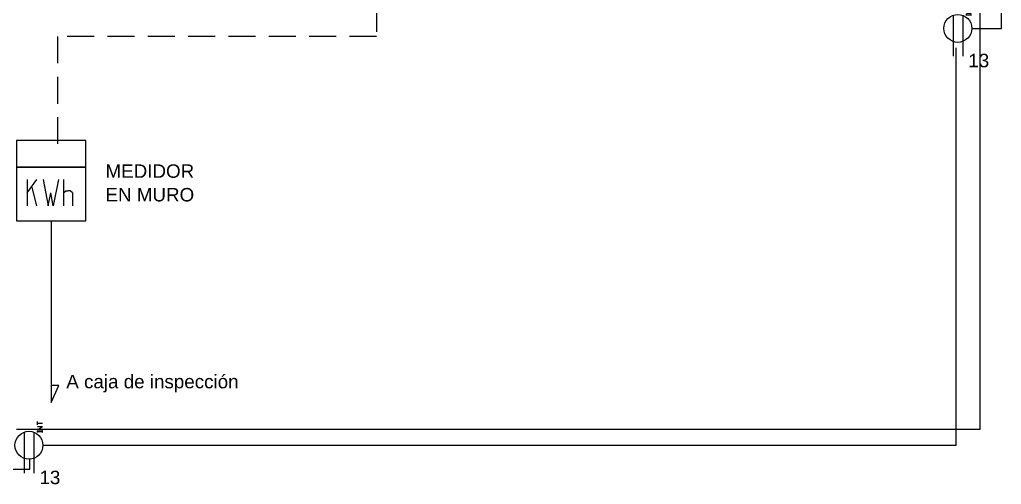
# Model space of a CAD drawing. Header units: inches. Extents: x 131 to 82119, y 71 to 16923.
# Drawn here: x 300.52 to 307.82, y 157.95 to 161.4 of the extents above; entities that cross this region are included whole.
import ezdxf
from ezdxf.enums import TextEntityAlignment as Align

# ---------------------------------------------------------------- set-up
doc = ezdxf.new("R2010")
doc.units = ezdxf.units.IN
doc.header["$MEASUREMENT"] = 0
doc.linetypes.add('PISO', pattern=[0.3, 0.2, -0.1])
for name, color, linetype in [('Arquitectonico', 253, 'Continuous'), ('BLOQUES TOMAS Y LUCES', 140, 'Continuous'), ('LUCES Y TOMAS', 5, 'Continuous')]:
    doc.layers.add(name, color=color, linetype=linetype)
doc.layers.add('DUCTO-PARED O TECHO', color=7, linetype='Continuous', lineweight=25)
doc.layers.add('DUCTO-PISO', color=7, linetype='PISO', lineweight=25)
doc.styles.get("Standard").update_dxf_attribs({"font": 'arial.ttf'})

# ---------------------------------------------------------------- blocks, each defined once
blk = doc.blocks.new('Medidor de energía activa')
at = {"color": 0}
for p, q in [((-0.2574, 0.3973), (0.2574, 0.3973)), ((-0.1792, 0.3067), (-0.1792, 0.1104)), ((-0.1792, 0.2085), (-0.1071, 0.3067)), ((-0.0601, 0.3067), (-0.0225, 0.1104)), ((0.053, 0.3067), (0.0155, 0.1104)), ((0.0901, 0.3067), (0.0901, 0.1104)), ((-0.1071, 0.1104), (-0.1432, 0.2576)), ((0.0901, 0.2085), (0.1084, 0.2235)), ((0.1084, 0.2235), (0.1243, 0.2235)), ((0.1402, 0.2235), (0.1243, 0.2235)), ((0.1584, 0.2085), (0.1402, 0.2235)), ((-0.0225, 0.1104), (-0.0035, 0.2085)), ((0.0155, 0.1104), (-0.0035, 0.2085)), ((0.1584, 0.2085), (0.1584, 0.1104))]:
    blk.add_line(p, q, dxfattribs=at)
blk.add_lwpolyline([(0.2574, 0.1986), (0.2574, 0.5959), (-0.2574, 0.5959), (-0.2574, 0.1986)], dxfattribs=at)
blk.add_lwpolyline([(-0.2574, 0.3973), (-0.2574, 0), (0.2574, 0), (0.2574, 0.3973)], close=True, dxfattribs=at)
blk = doc.blocks.new('TOMA MONOF INTEMPERIE')
at = {"layer": 'BLOQUES TOMAS Y LUCES'}
for p, q in [((-0.0076, 0.044), (-0.3947, 0.044)), ((-0.0084, -0.0462), (-0.3947, -0.0462)), ((-0.0108, -0.0813), (0.0049, -0.0813)), ((-0.003, -0.0813), (-0.003, -0.1274)), ((0.0127, -0.0813), (0.0127, -0.1274)), ((0.0127, -0.0813), (0.0441, -0.1274)), ((0.0441, -0.0813), (0.0441, -0.1274)), ((0.0598, -0.0813), (0.0912, -0.0813)), ((0.0755, -0.0813), (0.0755, -0.1274)), ((-0.0108, -0.1274), (0.0049, -0.1274))]:
    blk.add_line(p, q, dxfattribs=at)
blk.add_circle((-0.1319, 0), 0.1319, dxfattribs=at)

msp = doc.modelspace()

# ---------------------------------------------------------------- linework, layer by layer
at = {"layer": 'Arquitectonico'}
for p, q in [((307.6579, 158.3585), (307.6579, 161.4559)), ((300.4937, 158.3585), (307.6579, 158.3585))]:
    msp.add_line(p, q, dxfattribs=at)
at = {"layer": 'DUCTO-PARED O TECHO'}
for points in [[(307.5957, 161.3362), (307.8157, 161.3362), (307.8157, 163.9874), (307.4303, 163.9874)], [(300.6894, 158.2388), (307.4807, 158.2388), (307.4807, 161.1928)], [(300.7511, 159.9068), (300.7511, 158.5567), (300.8072, 158.6819), (300.7511, 158.6819)]]:
    msp.add_lwpolyline(points, dxfattribs=at)
msp.add_lwpolyline([(293.0259, 158.6471), (295.3067, 158.6471), (295.3067, 158.1713), (297.3067, 158.1713, 1), (297.3994, 158.1713), (299.8274, 158.1713), (299.8274, 158.061), (300.5915, 158.061), (300.5915, 158.1351)], format="xyb", dxfattribs=at)
at = {"layer": 'DUCTO-PISO'}
msp.add_lwpolyline([(303.1696, 166.3095), (303.1696, 161.2766), (300.7984, 161.2766), (300.7984, 160.4796)], dxfattribs=at)

# ---------------------------------------------------------------- block references
at = {"color": 0}
msp.add_blockref('Medidor de energía activa', (300.7511, 159.9068), dxfattribs=at)
at = {"layer": 'LUCES Y TOMAS', "color": 3, "xscale": 0.7874015748031495, "yscale": 0.7874015748031495, "rotation": 90}
for p in [(307.4919, 161.44), (300.5855, 158.3426)]:
    msp.add_blockref('TOMA MONOF INTEMPERIE', p, dxfattribs=at)

# ---------------------------------------------------------------- texts
for s, p in [('13', (307.6476, 161.0474)), ('MEDIDOR', (301.4843, 160.2259)), ('EN MURO', (301.4843, 160.0505)), ('A caja de inspección', (301.5036, 158.6621)), ('13', (300.7412, 157.95))]:
    msp.add_text(s, height=0.1).set_placement(p, align=Align.CENTER)

doc.saveas('drawing.dxf')
